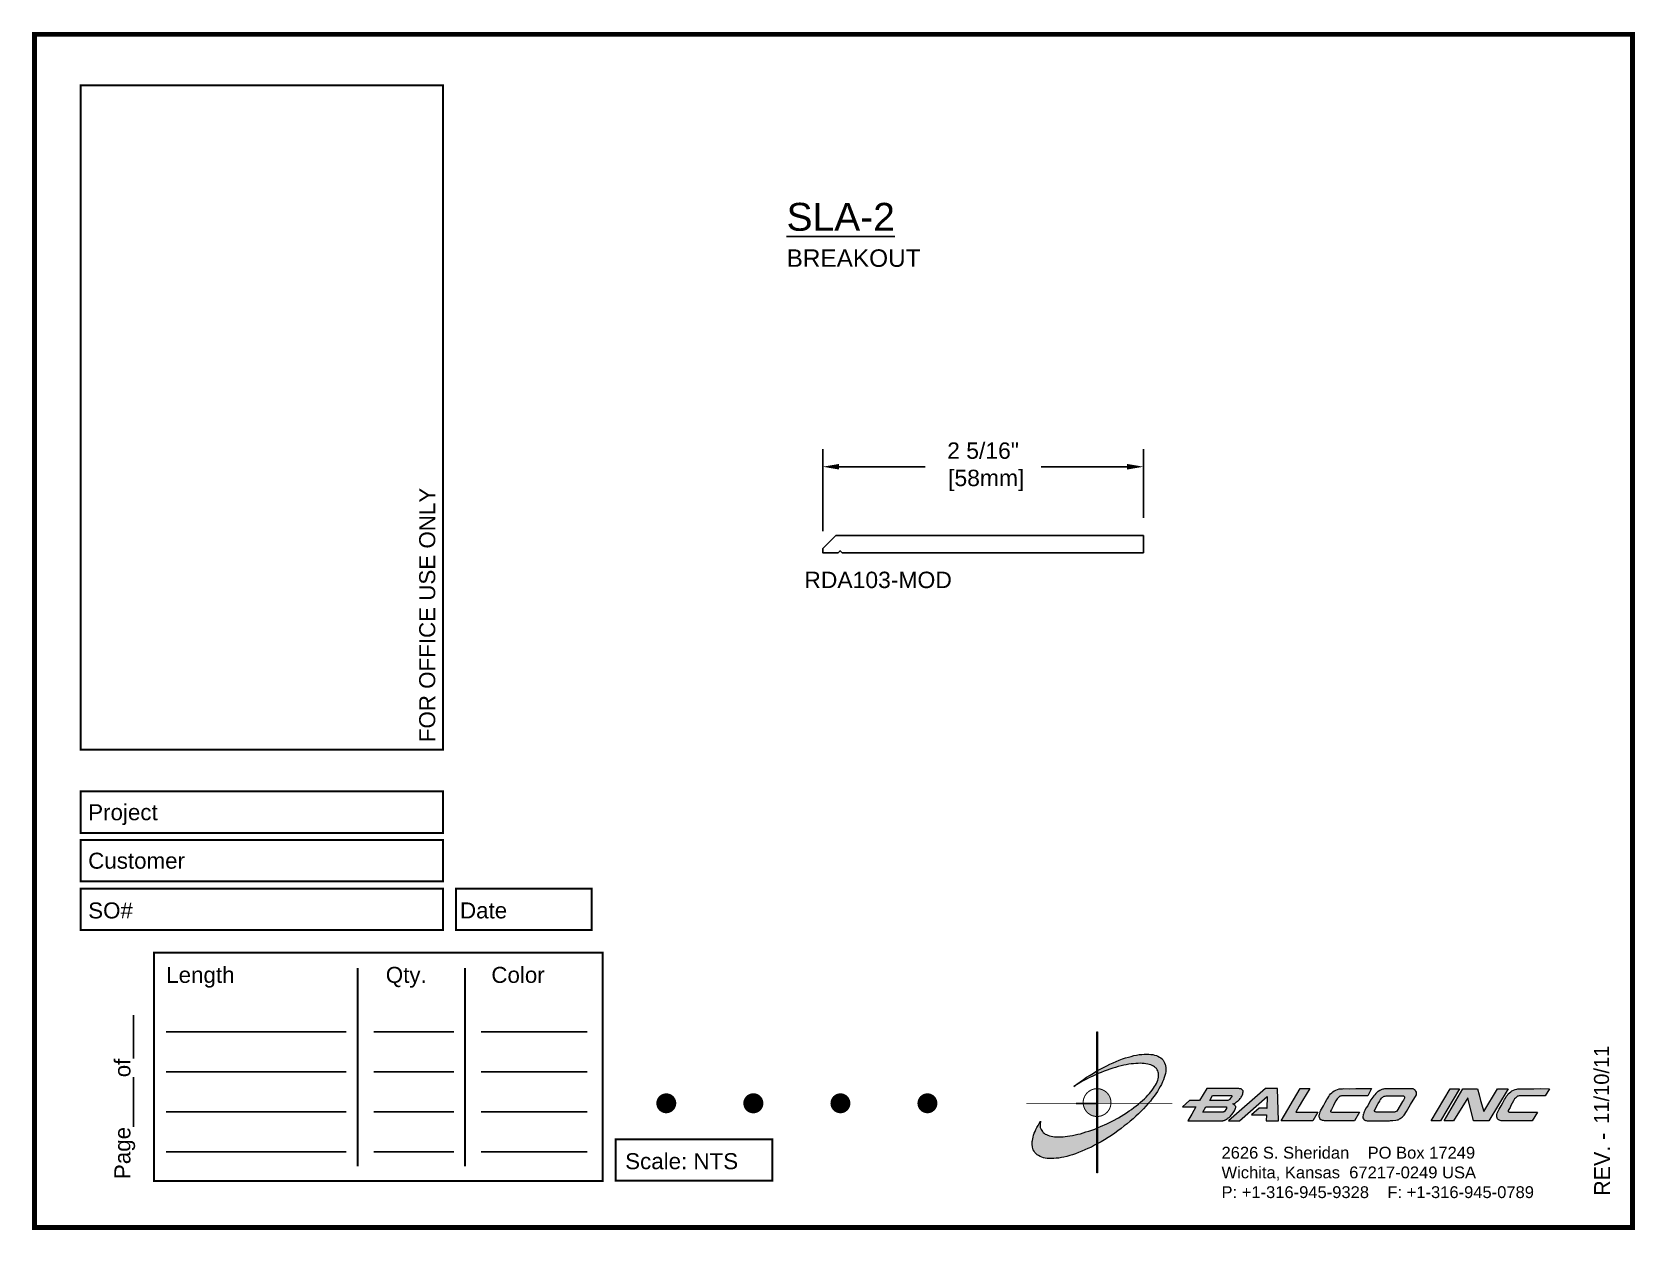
# Paper-space layout 'Breakout' of a CAD drawing. Header units: inches. Extents: x 0 to 10, y 0 to 7.5.
# The model-space entities are those that its viewports show. They can reach past a viewport. Long polylines and large blocks are cut down to what shows.
import ezdxf

# ---------------------------------------------------------------- set-up
doc = ezdxf.new("R2010")
doc.units = ezdxf.units.IN
doc.header["$MEASUREMENT"] = 0
for name, color, linetype in [('Border', 7, 'Continuous'), ('Dimensions', 3, 'Continuous'), ('Text', 2, 'Continuous')]:
    doc.layers.add(name, color=color, linetype=linetype)
doc.styles.add('Arial', font='arial.ttf')
doc.styles.add('Copyright', font='ERASDEMI.TTF')
doc.dimstyles.new('ARIAL', dxfattribs={"dimtxt": 0.1175, "dimasz": 0.1175, "dimexe": 0.125, "dimexo": 0.125, "dimgap": 0.125, "dimtad": 0, "dimtih": 1, "dimtoh": 1, "dimdec": 4, "dimzin": 0, "dimdsep": 46, "dimlunit": 4, "dimtxsty": 'Arial', "dimcen": 0.09, "dimadec": 0, "dimazin": 0, "dimtfac": 1, "dimtdec": 4, "dimtofl": 0, "dimtmove": 0, "dimatfit": 3, "dimfxl": 0, "dimfrac": 2, "dimtolj": 1, "dimtzin": 0, "dimarcsym": 0})

# ---------------------------------------------------------------- blocks, each defined once
blk = doc.blocks.new('CADlogo')
h = blk.add_hatch(color=256)
h.paths.add_polyline_path([(0.918, 1.81), (0.909, 1.81), (0.909, 1.322), (0.918, 1.327)])
h.paths.add_polyline_path([(0.918, 1.285), (0.909, 1.281), (0.909, 1.1), (0.918, 1.1)])
h.paths.add_polyline_path([(0.918, 0.917), (0.909, 0.917), (0.909, 0.762), (0.909, 0.753), (0.91, 0.753), (0.918, 0.753)])
h.paths.add_polyline_path([(0.918, 1.091), (0.918, 1.1), (0.91, 1.1), (0.909, 1.1), (0.909, 0.917), (0.918, 0.917), (0.918, 0.919), (0.915, 0.919)])
h.paths.add_polyline_path([(0.918, 0.412), (0.909, 0.407), (0.909, 0.049), (0.918, 0.049)])
h.paths.add_polyline_path([(0.918, 0.753), (0.909, 0.753), (0.909, 0.606), (0.918, 0.609)])
h.paths.add_polyline_path([(0.918, 0.609), (0.909, 0.606), (0.909, 0.407), (0.918, 0.412)])
h.paths.add_polyline_path([(0.918, 1.327), (0.909, 1.322), (0.909, 1.281), (0.918, 1.285)])
h = blk.add_hatch(color=175)
h.paths.add_polyline_path([(0.574, 0.51), (0.543, 0.506), (0.514, 0.502), (0.487, 0.499), (0.459, 0.499), (0.432, 0.497), (0.406, 0.499), (0.382, 0.5), (0.36, 0.502), (0.338, 0.508), (0.318, 0.511), (0.298, 0.519), (0.282, 0.526), (0.265, 0.533), (0.252, 0.543), (0.24, 0.553), (0.234, 0.559), (0.229, 0.564), (0.22, 0.577), (0.212, 0.592), (0.205, 0.607), (0.203, 0.616), (0.201, 0.627), (0.199, 0.643), (0.201, 0.66), (0.201, 0.671), (0.205, 0.682), (0.207, 0.694), (0.19, 0.667), (0.176, 0.641), (0.161, 0.616), (0.148, 0.59), (0.137, 0.566), (0.128, 0.543), (0.119, 0.519), (0.113, 0.495), (0.108, 0.473), (0.104, 0.451), (0.103, 0.44), (0.103, 0.429), (0.101, 0.409), (0.103, 0.391), (0.104, 0.38), (0.106, 0.371), (0.11, 0.352), (0.115, 0.336), (0.124, 0.318), (0.13, 0.31), (0.135, 0.301), (0.143, 0.294), (0.15, 0.286), (0.165, 0.274), (0.181, 0.263), (0.199, 0.254), (0.22, 0.244), (0.242, 0.237), (0.263, 0.232), (0.289, 0.228), (0.315, 0.226), (0.342, 0.226), (0.371, 0.226), (0.402, 0.23), (0.434, 0.233), (0.467, 0.239), (0.499, 0.246), (0.534, 0.254), (0.571, 0.263), (0.606, 0.275), (0.644, 0.286), (0.682, 0.301), (0.721, 0.318), (0.759, 0.334), (0.799, 0.352), (0.841, 0.371), (0.882, 0.393), (0.909, 0.407), (0.909, 0.606), (0.884, 0.596), (0.847, 0.583), (0.81, 0.57), (0.774, 0.559), (0.739, 0.548), (0.704, 0.537), (0.671, 0.53), (0.638, 0.522), (0.606, 0.515)])
h.paths.add_polyline_path([(1.18, 0.738), (1.109, 0.698), (1.034, 0.661), (0.957, 0.627), (0.918, 0.609), (0.918, 0.412), (0.924, 0.414), (0.964, 0.438), (1.006, 0.462), (1.05, 0.489), (1.092, 0.517), (1.134, 0.544), (1.174, 0.574), (1.215, 0.603), (1.253, 0.634), (1.291, 0.663), (1.328, 0.694), (1.365, 0.725), (1.399, 0.757), (1.432, 0.788), (1.463, 0.819), (1.494, 0.85), (1.524, 0.883), (1.554, 0.917), (1.44, 0.917), (1.429, 0.908), (1.401, 0.886), (1.374, 0.864), (1.343, 0.842), (1.312, 0.822), (1.28, 0.8), (1.248, 0.778), (1.215, 0.758)])
h.paths.add_polyline_path([(1.769, 1.382), (1.767, 1.393), (1.763, 1.404), (1.758, 1.422), (1.749, 1.441), (1.743, 1.45), (1.738, 1.457), (1.73, 1.464), (1.725, 1.472), (1.709, 1.485), (1.692, 1.496), (1.674, 1.506), (1.654, 1.514), (1.632, 1.521), (1.61, 1.527), (1.584, 1.53), (1.559, 1.532), (1.531, 1.532), (1.502, 1.532), (1.471, 1.53), (1.44, 1.527), (1.407, 1.521), (1.374, 1.514), (1.339, 1.505), (1.304, 1.496), (1.268, 1.485), (1.229, 1.472), (1.191, 1.457), (1.152, 1.442), (1.114, 1.426), (1.074, 1.408), (1.034, 1.388), (0.991, 1.367), (0.951, 1.346), (0.918, 1.327), (0.918, 1.285), (0.926, 1.289), (0.964, 1.305), (1.001, 1.32), (1.037, 1.333), (1.074, 1.346), (1.109, 1.356), (1.143, 1.367), (1.178, 1.378), (1.213, 1.386), (1.246, 1.393), (1.277, 1.4), (1.31, 1.406), (1.339, 1.41), (1.368, 1.413), (1.398, 1.417), (1.425, 1.417), (1.452, 1.419), (1.476, 1.417), (1.502, 1.415), (1.524, 1.413), (1.546, 1.408), (1.566, 1.404), (1.584, 1.397), (1.602, 1.389), (1.617, 1.382), (1.632, 1.373), (1.644, 1.362), (1.65, 1.356), (1.655, 1.351), (1.665, 1.338), (1.672, 1.325), (1.677, 1.309), (1.681, 1.294), (1.683, 1.278), (1.683, 1.261), (1.683, 1.252), (1.681, 1.243), (1.677, 1.225), (1.672, 1.207), (1.665, 1.186), (1.655, 1.166), (1.644, 1.146), (1.632, 1.126), (1.619, 1.106), (1.602, 1.084), (1.586, 1.062), (1.568, 1.04), (1.548, 1.018), (1.527, 0.996), (1.504, 0.974), (1.48, 0.952), (1.456, 0.93), (1.44, 0.917), (1.554, 0.917), (1.579, 0.945), (1.602, 0.976), (1.626, 1.007), (1.648, 1.038), (1.668, 1.067), (1.687, 1.097), (1.703, 1.128), (1.719, 1.155), (1.732, 1.185), (1.743, 1.212), (1.752, 1.239), (1.758, 1.252), (1.762, 1.265), (1.767, 1.291), (1.771, 1.314), (1.771, 1.327), (1.773, 1.338), (1.771, 1.362), (1.771, 1.373)])
h.paths.add_polyline_path([(0.867, 1.296), (0.825, 1.271), (0.781, 1.243), (0.741, 1.214), (0.701, 1.186), (0.66, 1.157), (0.622, 1.128), (0.675, 1.161), (0.732, 1.194), (0.79, 1.225), (0.82, 1.239), (0.851, 1.254), (0.909, 1.281), (0.909, 1.322)])
h = blk.add_hatch(color=256)
h.paths.add_polyline_path([(1.074, 0.991), (1.07, 1.001), (1.065, 1.011), (1.059, 1.021), (1.053, 1.03), (1.046, 1.038), (1.039, 1.047), (1.031, 1.054), (1.022, 1.062), (1.014, 1.068), (1.004, 1.074), (0.995, 1.08), (0.985, 1.085), (0.975, 1.089), (0.964, 1.093), (0.954, 1.096), (0.943, 1.098), (0.932, 1.099), (0.921, 1.1), (0.918, 1.1), (0.918, 0.917), (0.94, 0.917), (1.086, 0.917), (1.087, 0.927), (1.086, 0.938), (1.085, 0.949), (1.083, 0.96), (1.081, 0.97), (1.078, 0.981)])
h.paths.add_polyline_path([(0.909, 0.917), (0.739, 0.917), (0.74, 0.91), (0.741, 0.899), (0.743, 0.888), (0.746, 0.878), (0.75, 0.867), (0.754, 0.857), (0.758, 0.847), (0.764, 0.837), (0.77, 0.828), (0.776, 0.819), (0.783, 0.811), (0.791, 0.803), (0.799, 0.795), (0.808, 0.788), (0.817, 0.782), (0.826, 0.776), (0.836, 0.771), (0.846, 0.766), (0.856, 0.762), (0.867, 0.759), (0.877, 0.757), (0.888, 0.755), (0.899, 0.753), (0.909, 0.753)])
h.paths.add_polyline_path([(0.918, 1.1), (0.91, 1.1), (0.909, 1.1), (0.909, 0.917), (0.918, 0.917)])
h = blk.add_hatch(color=256)
h.paths.add_polyline_path([(2.148, 0.874), (2.098, 0.784), (2.049, 0.7), (2.484, 0.7), (2.491, 0.702), (2.501, 0.703), (2.508, 0.705), (2.512, 0.707), (2.517, 0.711), (2.532, 0.72), (2.546, 0.729), (2.554, 0.735), (2.563, 0.74), (2.572, 0.747), (2.581, 0.757), (2.59, 0.768), (2.599, 0.777), (2.616, 0.799), (2.623, 0.811), (2.63, 0.822), (2.636, 0.833), (2.641, 0.844), (2.645, 0.855), (2.647, 0.864), (2.647, 0.879), (2.645, 0.883), (2.641, 0.886), (2.638, 0.892), (2.629, 0.899), (2.619, 0.905), (2.612, 0.91), (2.64, 0.921), (2.658, 0.936), (2.669, 0.943), (2.678, 0.95), (2.694, 0.967), (2.702, 0.976), (2.709, 0.985), (2.716, 0.994), (2.722, 1.005), (2.727, 1.014), (2.731, 1.025), (2.735, 1.038), (2.736, 1.049), (2.738, 1.062), (2.738, 1.073), (2.733, 1.082), (2.727, 1.088), (2.72, 1.093), (2.713, 1.097), (2.704, 1.099), (2.694, 1.1), (2.685, 1.102), (2.674, 1.102), (2.285, 1.102), (2.195, 0.952), (2.069, 0.952), (1.981, 0.874)])
h.paths.add_polyline_path([(2.274, 0.874), (2.53, 0.874), (2.534, 0.865), (2.532, 0.852), (2.524, 0.841), (2.515, 0.828), (2.505, 0.815), (2.493, 0.81), (2.49, 0.808), (2.235, 0.808)], flags=16)
h.paths.add_polyline_path([(2.321, 0.952), (2.356, 1.014), (2.587, 1.014), (2.592, 1.014), (2.597, 1.014), (2.597, 1.003), (2.59, 0.991), (2.583, 0.98), (2.569, 0.966), (2.555, 0.958), (2.546, 0.952), (2.535, 0.952)], flags=16)
h.paths.add_polyline_path([(3.04, 1.002), (3.036, 0.859), (2.941, 0.859), (2.844, 0.773), (3.031, 0.773), (3.027, 0.7), (3.181, 0.7), (3.168, 1.102), (3.02, 1.102), (2.557, 0.7), (2.694, 0.7)])
h.paths.add_polyline_path([(3.214, 0.7), (3.611, 0.7), (3.675, 0.808), (3.397, 0.808), (3.441, 0.881), (3.483, 0.952), (3.574, 1.102), (3.454, 1.102)])
h.paths.add_polyline_path([(3.788, 0.965), (3.766, 0.927), (3.743, 0.885), (3.721, 0.846), (3.71, 0.83), (3.702, 0.811), (3.697, 0.795), (3.693, 0.778), (3.691, 0.769), (3.691, 0.76), (3.691, 0.749), (3.693, 0.74), (3.7, 0.727), (3.708, 0.716), (3.711, 0.714), (3.724, 0.705), (3.733, 0.702), (3.744, 0.702), (3.757, 0.7), (3.774, 0.7), (4.134, 0.7), (4.196, 0.808), (3.854, 0.808), (3.841, 0.808), (3.833, 0.816), (3.836, 0.826), (3.843, 0.841), (3.856, 0.864), (3.869, 0.892), (3.883, 0.921), (3.898, 0.949), (3.914, 0.972), (3.924, 0.983), (3.931, 0.992), (3.943, 1.002), (3.954, 1.008), (3.969, 1.011), (4.297, 1.011), (4.346, 1.102), (4.238, 1.102), (4.15, 1.102), (4.075, 1.1), (3.997, 1.102), (3.982, 1.1), (3.968, 1.1), (3.955, 1.099), (3.942, 1.097), (3.92, 1.089), (3.9, 1.082), (3.889, 1.078), (3.88, 1.073), (3.863, 1.062), (3.849, 1.049), (3.834, 1.035), (3.821, 1.018), (3.81, 1.002), (3.799, 0.983)])
h.paths.add_polyline_path([(4.509, 1.097), (4.496, 1.095), (4.485, 1.093), (4.476, 1.089), (4.465, 1.086), (4.447, 1.077), (4.43, 1.066), (4.421, 1.06), (4.414, 1.055), (4.399, 1.04), (4.386, 1.025), (4.372, 1.011), (4.361, 0.994), (4.35, 0.976), (4.337, 0.96), (4.317, 0.923), (4.297, 0.888), (4.275, 0.855), (4.26, 0.828), (4.255, 0.813), (4.247, 0.799), (4.244, 0.784), (4.242, 0.777), (4.24, 0.769), (4.238, 0.753), (4.238, 0.735), (4.246, 0.722), (4.251, 0.714), (4.253, 0.713), (4.257, 0.711), (4.262, 0.705), (4.269, 0.703), (4.278, 0.702), (4.289, 0.7), (4.564, 0.7), (4.571, 0.7), (4.584, 0.702), (4.613, 0.703), (4.648, 0.707), (4.664, 0.709), (4.677, 0.713), (4.686, 0.716), (4.694, 0.722), (4.705, 0.727), (4.717, 0.735), (4.73, 0.744), (4.741, 0.755), (4.752, 0.769), (4.781, 0.815), (4.833, 0.903), (4.906, 1.025), (4.908, 1.035), (4.908, 1.046), (4.906, 1.051), (4.906, 1.057), (4.9, 1.069), (4.893, 1.08), (4.889, 1.082), (4.888, 1.086), (4.88, 1.089), (4.873, 1.093), (4.866, 1.097), (4.856, 1.1), (4.846, 1.1), (4.844, 1.1), (4.73, 1.1), (4.626, 1.1), (4.58, 1.1), (4.542, 1.099), (4.524, 1.099)])
h.paths.add_polyline_path([(4.527, 1.011), (4.54, 1.011), (4.745, 1.011), (4.752, 1.003), (4.758, 0.998), (4.758, 0.985), (4.756, 0.98), (4.754, 0.974), (4.749, 0.965), (4.743, 0.956), (4.734, 0.941), (4.663, 0.821), (4.648, 0.812), (4.639, 0.81), (4.633, 0.808), (4.622, 0.808), (4.61, 0.808), (4.416, 0.808), (4.398, 0.808), (4.39, 0.813), (4.387, 0.813), (4.385, 0.819), (4.378, 0.825), (4.385, 0.832), (4.408, 0.877), (4.428, 0.914), (4.447, 0.945), (4.454, 0.96), (4.461, 0.971), (4.474, 0.986), (4.487, 0.996), (4.496, 1.002), (4.508, 1.009), (4.516, 1.009)], flags=16)
h.paths.add_polyline_path([(5.089, 0.698), (5.206, 0.698), (5.445, 1.1), (5.33, 1.099)])
h.paths.add_polyline_path([(5.489, 1.099), (5.252, 0.698), (5.37, 0.698), (5.548, 0.987), (5.621, 0.698), (5.811, 0.698), (6.055, 1.099), (5.919, 1.1), (5.749, 0.817), (5.709, 0.954), (5.691, 1.024), (5.672, 1.099)])
h.paths.add_polyline_path([(6.086, 1.06), (6.069, 1.047), (6.056, 1.035), (6.044, 1.018), (6.031, 1.002), (6.02, 0.983), (6.009, 0.965), (5.987, 0.925), (5.965, 0.885), (5.941, 0.846), (5.932, 0.828), (5.923, 0.811), (5.917, 0.795), (5.914, 0.778), (5.912, 0.769), (5.912, 0.758), (5.914, 0.749), (5.916, 0.738), (5.921, 0.725), (5.928, 0.716), (5.936, 0.709), (5.945, 0.705), (5.954, 0.702), (5.965, 0.7), (5.98, 0.7), (5.994, 0.7), (6.355, 0.7), (6.419, 0.806), (6.073, 0.806), (6.056, 0.811), (6.056, 0.821), (6.056, 0.826), (6.064, 0.841), (6.077, 0.864), (6.089, 0.892), (6.104, 0.919), (6.119, 0.947), (6.135, 0.972), (6.144, 0.983), (6.153, 0.992), (6.163, 1), (6.166, 1.003), (6.172, 1.005), (6.178, 1.008), (6.19, 1.011), (6.517, 1.011), (6.569, 1.1), (6.459, 1.102), (6.373, 1.1), (6.296, 1.1), (6.217, 1.1), (6.203, 1.1), (6.19, 1.099), (6.175, 1.099), (6.164, 1.095), (6.141, 1.089), (6.12, 1.082), (6.111, 1.077), (6.102, 1.073)])
blk.add_hatch(color=256).paths.add_polyline_path([(0.918, 0.609), (0.909, 0.606), (0.909, 0.407), (0.918, 0.412)])
for q in [(0.65, 0.917), (0.909, 0.648)]:
    blk.add_line((0.909, 0.917), q)
at = {"color": 7, "lineweight": 0}
for points in [[(0.909, 1.81), (0.918, 1.81), (0.918, 0.049), (0.909, 0.049), (0.909, 1.81)], [(2.738, 1.073), (2.733, 1.082), (2.727, 1.088), (2.72, 1.093), (2.713, 1.097), (2.704, 1.099), (2.694, 1.1), (2.685, 1.102), (2.674, 1.102), (2.285, 1.102), (2.195, 0.952), (2.069, 0.952), (1.981, 0.874), (2.148, 0.874), (2.098, 0.784), (2.049, 0.7), (2.484, 0.7), (2.491, 0.702), (2.501, 0.703), (2.508, 0.705), (2.512, 0.707), (2.517, 0.711), (2.532, 0.72), (2.546, 0.729), (2.554, 0.735), (2.563, 0.74), (2.572, 0.747), (2.581, 0.757), (2.59, 0.768), (2.599, 0.777), (2.616, 0.799), (2.623, 0.811), (2.63, 0.822), (2.636, 0.833), (2.641, 0.844), (2.645, 0.855), (2.647, 0.864), (2.647, 0.874), (2.647, 0.879), (2.645, 0.883), (2.641, 0.886), (2.638, 0.892), (2.629, 0.899), (2.619, 0.905), (2.612, 0.91), (2.64, 0.921), (2.658, 0.936), (2.669, 0.943), (2.678, 0.95), (2.694, 0.967), (2.702, 0.976), (2.709, 0.985), (2.716, 0.994), (2.722, 1.005), (2.727, 1.014), (2.731, 1.025), (2.735, 1.038), (2.736, 1.049), (2.738, 1.062), (2.738, 1.073), (2.738, 1.073)], [(2.587, 0.985), (2.583, 0.98), (2.572, 0.969), (2.565, 0.963), (2.555, 0.958), (2.546, 0.952), (2.535, 0.952), (2.321, 0.952), (2.356, 1.014), (2.587, 1.014), (2.592, 1.014), (2.594, 1.014), (2.596, 1.013), (2.597, 1.011), (2.597, 1.005), (2.596, 1), (2.59, 0.991), (2.587, 0.985), (2.587, 0.985)], [(3.027, 0.7), (3.181, 0.7), (3.168, 1.102), (3.02, 1.102), (2.557, 0.7), (2.694, 0.7), (3.04, 1.002), (3.036, 0.859), (3.038, 0.859), (2.941, 0.859), (2.844, 0.773), (3.031, 0.773), (3.027, 0.7), (3.027, 0.7)], [(3.214, 0.7), (3.454, 1.102), (3.574, 1.102), (3.483, 0.952), (3.441, 0.881), (3.397, 0.808), (3.675, 0.808), (3.611, 0.7), (3.214, 0.7), (3.214, 0.7)], [(3.969, 1.011), (3.96, 1.009), (3.955, 1.007), (3.949, 1.005), (3.946, 1.003), (3.94, 1), (3.931, 0.992), (3.924, 0.983), (3.914, 0.972), (3.898, 0.949), (3.883, 0.921), (3.869, 0.892), (3.856, 0.864), (3.843, 0.841), (3.836, 0.826), (3.834, 0.821), (3.834, 0.817), (3.836, 0.813), (3.839, 0.81), (3.847, 0.808), (3.854, 0.808), (4.196, 0.808), (4.134, 0.7), (3.774, 0.7), (3.757, 0.7), (3.744, 0.702), (3.733, 0.702), (3.724, 0.705), (3.715, 0.711), (3.711, 0.713), (3.708, 0.716), (3.7, 0.727), (3.693, 0.74), (3.691, 0.749), (3.691, 0.76), (3.691, 0.769), (3.693, 0.778), (3.697, 0.795), (3.702, 0.811), (3.71, 0.83), (3.721, 0.846), (3.743, 0.885), (3.766, 0.927), (3.788, 0.965), (3.799, 0.983), (3.81, 1.002), (3.821, 1.018), (3.834, 1.035), (3.849, 1.049), (3.863, 1.062), (3.88, 1.073), (3.889, 1.078), (3.9, 1.082), (3.92, 1.089), (3.942, 1.097), (3.955, 1.099), (3.968, 1.1), (3.982, 1.1), (3.997, 1.102), (4.075, 1.1), (4.15, 1.102), (4.238, 1.102), (4.346, 1.102), (4.297, 1.011), (3.969, 1.011), (3.969, 1.011)], [(4.846, 1.1), (4.844, 1.1), (4.73, 1.1), (4.626, 1.1), (4.58, 1.1), (4.542, 1.099), (4.524, 1.099), (4.509, 1.097), (4.496, 1.095), (4.485, 1.093), (4.476, 1.089), (4.465, 1.086), (4.447, 1.077), (4.43, 1.066), (4.421, 1.06), (4.414, 1.055), (4.399, 1.04), (4.386, 1.025), (4.372, 1.011), (4.361, 0.994), (4.35, 0.976), (4.337, 0.96), (4.317, 0.923), (4.297, 0.888), (4.275, 0.855), (4.26, 0.828), (4.255, 0.813), (4.247, 0.799), (4.244, 0.784), (4.242, 0.777), (4.24, 0.769), (4.238, 0.753), (4.238, 0.735), (4.246, 0.722), (4.251, 0.714), (4.253, 0.713), (4.257, 0.711), (4.262, 0.705), (4.269, 0.703), (4.278, 0.702), (4.289, 0.7), (4.564, 0.7), (4.571, 0.7), (4.584, 0.702), (4.613, 0.703), (4.648, 0.707), (4.664, 0.709), (4.677, 0.713), (4.686, 0.716), (4.694, 0.722), (4.705, 0.727), (4.717, 0.735), (4.73, 0.744), (4.741, 0.755), (4.752, 0.769), (4.781, 0.815), (4.833, 0.903), (4.906, 1.025), (4.908, 1.035), (4.908, 1.046), (4.906, 1.051), (4.906, 1.057), (4.9, 1.069), (4.897, 1.075), (4.893, 1.08), (4.889, 1.082), (4.888, 1.086), (4.88, 1.089), (4.873, 1.093), (4.866, 1.097), (4.856, 1.1), (4.846, 1.1), (4.846, 1.1)], [(4.734, 0.941), (4.663, 0.821), (4.653, 0.815), (4.646, 0.811), (4.639, 0.81), (4.633, 0.808), (4.622, 0.808), (4.61, 0.808), (4.416, 0.808), (4.403, 0.808), (4.396, 0.81), (4.39, 0.813), (4.388, 0.813), (4.386, 0.815), (4.385, 0.819), (4.383, 0.821), (4.383, 0.826), (4.383, 0.83), (4.385, 0.832), (4.408, 0.877), (4.428, 0.914), (4.447, 0.945), (4.454, 0.96), (4.461, 0.971), (4.471, 0.982), (4.478, 0.989), (4.487, 0.996), (4.496, 1.002), (4.505, 1.007), (4.511, 1.009), (4.516, 1.009), (4.527, 1.011), (4.54, 1.011), (4.743, 1.011), (4.749, 1.007), (4.752, 1.003), (4.756, 1), (4.758, 0.994), (4.758, 0.985), (4.756, 0.98), (4.754, 0.974), (4.749, 0.965), (4.743, 0.956), (4.734, 0.941), (4.734, 0.941)], [(5.089, 0.698), (5.33, 1.099), (5.445, 1.1), (5.206, 0.698), (5.091, 0.698), (5.089, 0.698), (5.089, 0.698)], [(5.811, 0.698), (5.621, 0.698), (5.548, 0.987), (5.37, 0.698), (5.252, 0.698), (5.489, 1.099), (5.672, 1.099), (5.691, 1.024), (5.709, 0.954), (5.749, 0.817), (5.919, 1.1), (6.055, 1.099), (5.811, 0.698), (5.811, 0.698)], [(6.19, 1.011), (6.181, 1.009), (6.175, 1.007), (6.172, 1.005), (6.166, 1.003), (6.163, 1), (6.153, 0.992), (6.144, 0.983), (6.135, 0.972), (6.119, 0.947), (6.104, 0.919), (6.089, 0.892), (6.077, 0.864), (6.064, 0.841), (6.056, 0.826), (6.056, 0.821), (6.056, 0.815), (6.058, 0.811), (6.062, 0.81), (6.067, 0.808), (6.077, 0.806), (6.419, 0.806), (6.355, 0.7), (5.994, 0.7), (5.98, 0.7), (5.965, 0.7), (5.954, 0.702), (5.945, 0.705), (5.936, 0.709), (5.932, 0.713), (5.928, 0.716), (5.921, 0.725), (5.916, 0.738), (5.914, 0.749), (5.912, 0.758), (5.912, 0.769), (5.914, 0.778), (5.917, 0.795), (5.923, 0.811), (5.932, 0.828), (5.941, 0.846), (5.965, 0.885), (5.987, 0.925), (6.009, 0.965), (6.02, 0.983), (6.031, 1.002), (6.044, 1.018), (6.056, 1.035), (6.069, 1.047), (6.086, 1.06), (6.102, 1.073), (6.111, 1.077), (6.12, 1.082), (6.141, 1.089), (6.164, 1.095), (6.175, 1.099), (6.19, 1.099), (6.203, 1.1), (6.217, 1.1), (6.296, 1.1), (6.373, 1.1), (6.459, 1.102), (6.569, 1.1), (6.517, 1.011), (6.19, 1.011), (6.19, 1.011)], [(2.484, 0.808), (2.235, 0.808), (2.274, 0.874), (2.524, 0.874), (2.53, 0.872), (2.532, 0.87), (2.533, 0.866), (2.533, 0.863), (2.532, 0.852), (2.524, 0.841), (2.515, 0.828), (2.506, 0.817), (2.501, 0.813), (2.493, 0.81), (2.49, 0.808), (2.486, 0.808), (2.484, 0.808), (2.484, 0.808)]]:
    blk.add_lwpolyline(points, dxfattribs=at)
at = {"color": 175, "lineweight": 0}
blk.add_lwpolyline([(1.758, 1.422), (1.763, 1.404), (1.767, 1.393), (1.769, 1.382), (1.771, 1.373), (1.771, 1.362), (1.773, 1.338), (1.771, 1.327), (1.771, 1.314), (1.767, 1.291), (1.762, 1.265), (1.758, 1.252), (1.752, 1.239), (1.743, 1.212), (1.732, 1.185), (1.719, 1.155), (1.703, 1.128), (1.687, 1.097), (1.668, 1.067), (1.648, 1.038), (1.626, 1.007), (1.602, 0.976), (1.579, 0.945), (1.551, 0.914), (1.524, 0.883), (1.494, 0.85), (1.463, 0.819), (1.432, 0.788), (1.399, 0.757), (1.365, 0.725), (1.328, 0.694), (1.291, 0.663), (1.253, 0.634), (1.215, 0.603), (1.174, 0.574), (1.134, 0.544), (1.092, 0.517), (1.05, 0.489), (1.006, 0.462), (0.964, 0.438), (0.924, 0.414), (0.882, 0.393), (0.841, 0.371), (0.799, 0.352), (0.759, 0.334), (0.721, 0.318), (0.682, 0.301), (0.644, 0.286), (0.606, 0.275), (0.571, 0.263), (0.534, 0.254), (0.499, 0.246), (0.467, 0.239), (0.434, 0.233), (0.402, 0.23), (0.371, 0.226), (0.342, 0.226), (0.315, 0.226), (0.289, 0.228), (0.263, 0.232), (0.242, 0.237), (0.22, 0.244), (0.199, 0.254), (0.181, 0.263), (0.165, 0.274), (0.15, 0.286), (0.143, 0.294), (0.135, 0.301), (0.13, 0.31), (0.124, 0.318), (0.115, 0.336), (0.11, 0.352), (0.106, 0.371), (0.104, 0.38), (0.103, 0.391), (0.101, 0.409), (0.103, 0.429), (0.103, 0.44), (0.104, 0.451), (0.108, 0.473), (0.113, 0.495), (0.119, 0.519), (0.128, 0.543), (0.137, 0.566), (0.148, 0.59), (0.161, 0.616), (0.176, 0.641), (0.19, 0.667), (0.207, 0.694), (0.205, 0.682), (0.201, 0.671), (0.201, 0.66), (0.199, 0.649), (0.199, 0.638), (0.201, 0.627), (0.203, 0.616), (0.205, 0.607), (0.212, 0.592), (0.22, 0.577), (0.229, 0.564), (0.234, 0.559), (0.24, 0.553), (0.252, 0.543), (0.265, 0.533), (0.282, 0.526), (0.298, 0.519), (0.318, 0.511), (0.338, 0.508), (0.36, 0.502), (0.382, 0.5), (0.406, 0.499), (0.432, 0.497), (0.459, 0.499), (0.487, 0.499), (0.514, 0.502), (0.543, 0.506), (0.574, 0.51), (0.606, 0.515), (0.638, 0.522), (0.671, 0.53), (0.704, 0.537), (0.739, 0.548), (0.774, 0.559), (0.81, 0.57), (0.847, 0.583), (0.884, 0.596), (0.92, 0.61), (0.957, 0.627), (1.034, 0.661), (1.109, 0.698), (1.18, 0.738), (1.215, 0.758), (1.248, 0.778), (1.28, 0.8), (1.312, 0.822), (1.343, 0.842), (1.374, 0.864), (1.401, 0.886), (1.429, 0.908), (1.456, 0.93), (1.48, 0.952), (1.504, 0.974), (1.527, 0.996), (1.548, 1.018), (1.568, 1.04), (1.586, 1.062), (1.602, 1.084), (1.619, 1.106), (1.632, 1.126), (1.644, 1.146), (1.655, 1.166), (1.665, 1.186), (1.672, 1.207), (1.677, 1.225), (1.681, 1.243), (1.683, 1.252), (1.683, 1.261), (1.683, 1.278), (1.681, 1.294), (1.677, 1.309), (1.672, 1.325), (1.665, 1.338), (1.655, 1.351), (1.65, 1.356), (1.644, 1.362), (1.632, 1.373), (1.617, 1.382), (1.602, 1.389), (1.584, 1.397), (1.566, 1.404), (1.546, 1.408), (1.524, 1.413), (1.502, 1.415), (1.476, 1.417), (1.452, 1.419), (1.425, 1.417), (1.398, 1.417), (1.368, 1.413), (1.339, 1.41), (1.31, 1.406), (1.277, 1.4), (1.246, 1.393), (1.213, 1.386), (1.178, 1.378), (1.143, 1.367), (1.109, 1.356), (1.074, 1.346), (1.037, 1.333), (1.001, 1.32), (0.964, 1.305), (0.926, 1.289), (0.851, 1.254), (0.82, 1.239), (0.79, 1.225), (0.732, 1.194), (0.675, 1.161), (0.622, 1.128), (0.66, 1.157), (0.701, 1.186), (0.741, 1.214), (0.781, 1.243), (0.825, 1.271), (0.867, 1.296), (0.909, 1.322), (0.951, 1.346), (0.991, 1.367), (1.034, 1.388), (1.074, 1.408), (1.114, 1.426), (1.152, 1.442), (1.191, 1.457), (1.229, 1.472), (1.268, 1.485), (1.304, 1.496), (1.339, 1.505), (1.374, 1.514), (1.407, 1.521), (1.44, 1.527), (1.471, 1.53), (1.502, 1.532), (1.531, 1.532), (1.559, 1.532), (1.584, 1.53), (1.61, 1.527), (1.632, 1.521), (1.654, 1.514), (1.674, 1.506), (1.692, 1.496), (1.709, 1.485), (1.725, 1.472), (1.73, 1.464), (1.738, 1.457), (1.743, 1.45), (1.749, 1.441), (1.758, 1.422), (1.758, 1.422)], dxfattribs=at)
at = {"color": 7, "lineweight": 0, "const_width": 0.0128}
blk.add_lwpolyline([(1.087, 0.927), (1.086, 0.938), (1.085, 0.949), (1.083, 0.96), (1.081, 0.97), (1.078, 0.981), (1.074, 0.991), (1.07, 1.001), (1.065, 1.011), (1.059, 1.021), (1.053, 1.03), (1.046, 1.038), (1.039, 1.047), (1.031, 1.054), (1.022, 1.062), (1.014, 1.068), (1.004, 1.074), (0.995, 1.08), (0.985, 1.085), (0.975, 1.089), (0.964, 1.093), (0.954, 1.096), (0.943, 1.098), (0.932, 1.099), (0.921, 1.1), (0.91, 1.1), (0.899, 1.1), (0.888, 1.099), (0.877, 1.097), (0.867, 1.094), (0.856, 1.091), (0.846, 1.087), (0.836, 1.082), (0.826, 1.077), (0.817, 1.071), (0.808, 1.065), (0.799, 1.058), (0.791, 1.05), (0.783, 1.043), (0.776, 1.034), (0.77, 1.025), (0.764, 1.016), (0.758, 1.006), (0.754, 0.996), (0.75, 0.986), (0.746, 0.976), (0.743, 0.965), (0.741, 0.954), (0.74, 0.943), (0.739, 0.932), (0.739, 0.921), (0.74, 0.91), (0.741, 0.899), (0.743, 0.888), (0.746, 0.878), (0.75, 0.867), (0.754, 0.857), (0.758, 0.847), (0.764, 0.837), (0.77, 0.828), (0.776, 0.819), (0.783, 0.811), (0.791, 0.803), (0.799, 0.795), (0.808, 0.788), (0.817, 0.782), (0.826, 0.776), (0.836, 0.771), (0.846, 0.766), (0.856, 0.762), (0.867, 0.759), (0.877, 0.757), (0.888, 0.755), (0.899, 0.753), (0.91, 0.753), (0.921, 0.753), (0.932, 0.754), (0.943, 0.756), (0.954, 0.758), (0.964, 0.761), (0.975, 0.764), (0.985, 0.769), (0.995, 0.773), (1.004, 0.779), (1.014, 0.785), (1.022, 0.792), (1.031, 0.799), (1.039, 0.807), (1.046, 0.815), (1.053, 0.824), (1.059, 0.833), (1.065, 0.842), (1.07, 0.852), (1.074, 0.862), (1.078, 0.872), (1.081, 0.883), (1.083, 0.894), (1.085, 0.905), (1.086, 0.916), (1.087, 0.927)], dxfattribs=at)
at = {"color": 7, "lineweight": 0}
blk.add_lwpolyline([(1.853, 0.917, 0.0091, 0.0091, 0), (0.029, 0.917, 0.00366, 0.00366, 0), (0.029, 0.917, 0.00366, 0.00366, 0)], format="xyseb", dxfattribs=at)
blk = doc.blocks.new('ACADlogo')
blk.add_blockref('CADlogo', (-0.011, 7.152))
blk = doc.blocks.new('ejccornerdetailsheet')
at = {"layer": 'Border', "color": 253}
for p, q in [((0.823, 1.224), (1.95, 1.224)), ((2.122, 1.224), (2.622, 1.224)), ((2.794, 1.224), (3.457, 1.224)), ((0.823, 0.974), (1.95, 0.974)), ((2.122, 0.974), (2.622, 0.974)), ((2.794, 0.974), (3.457, 0.974)), ((0.823, 0.724), (1.95, 0.724)), ((2.122, 0.724), (2.622, 0.724)), ((2.794, 0.724), (3.457, 0.724)), ((0.823, 0.474), (1.95, 0.474)), ((2.122, 0.474), (2.622, 0.474)), ((2.794, 0.474), (3.457, 0.474))]:
    blk.add_line(p, q, dxfattribs=at)
at = {"layer": 'Border'}
for points, const_width in [([(0, 7.461), (9.993, 7.461), (9.993, 0), (0, 0)], 0.03), ([(0.289, 7.143), (2.554, 7.143), (2.554, 2.988), (0.289, 2.988)], 0.0125), ([(0.289, 2.727), (2.554, 2.727), (2.554, 2.467), (0.289, 2.467)], 0.0125), ([(0.289, 2.423), (2.554, 2.423), (2.554, 2.164), (0.289, 2.164)], 0.0125), ([(0.289, 2.12), (2.554, 2.12), (2.554, 1.86), (0.289, 1.86)], 0.0125), ([(2.636, 1.861), (2.636, 2.12), (3.484, 2.12), (3.484, 1.861)], 0.0125), ([(3.554, 0.292), (0.747, 0.292), (0.747, 1.718), (3.554, 1.718)], 0.0125), ([(3.635, 0.552), (4.614, 0.552), (4.614, 0.293), (3.635, 0.293)], 0.0125)]:
    blk.add_lwpolyline(points, close=True, dxfattribs=dict(at, const_width=const_width))
at = {"layer": 'Border', "const_width": 0.0125}
for points in [[(2.022, 1.623), (2.022, 0.382)], [(2.693, 1.623), (2.693, 0.382)]]:
    blk.add_lwpolyline(points, dxfattribs=at)
at = {"layer": 'Border', "color": 175, "const_width": 0.0625}
for points in [[(3.92, 0.777, 1), (3.982, 0.777, 1)], [(4.464, 0.777, 1), (4.527, 0.777, 1)], [(5.009, 0.777, 1), (5.071, 0.777, 1)], [(5.553, 0.777, 1), (5.615, 0.777, 1)]]:
    blk.add_lwpolyline(points, format="xyb", close=True, dxfattribs=at)
at = {"layer": 'Border', "xscale": 0.5, "yscale": 0.5, "zscale": 0.5}
blk.add_blockref('ACADlogo', (6.194, -3.258), dxfattribs=at)
at = {"layer": 'Border', "style": 'Arial'}
for s, p in [('FOR OFFICE USE ONLY', (2.506, 3.035)), ('Page%%u        %%uof%%u       ', (0.6, 0.303))]:
    blk.add_text(s, height=0.1, rotation=90, dxfattribs=at).set_placement(p)
for s, p in [('Project', (0.336, 2.547)), ('Customer', (0.336, 2.244)), ('SO#', (0.336, 1.933)), ('Date', (2.661, 1.933)), ('Length', (0.824, 1.53)), ('Qty.', (2.197, 1.53)), ('Color', (2.857, 1.53)), ('Scale: NTS', (3.694, 0.365))]:
    blk.add_text(s, height=0.1, dxfattribs=at).set_placement(p)
at = {"layer": 'Border', "insert": (7.423, 0.505), "char_height": 0.074, "width": 2.3438, "attachment_point": 1, "style": 'Arial'}
blk.add_mtext('2626 S. Sheridan    PO Box 17249\\PWichita, Kansas  67217-0249 USA \\PP: +1-316-945-9328    F: +1-316-945-0789', dxfattribs=at)
blk = doc.blocks.new('RevisionTag')
at = {"style": 'Copyright', "flags": 4}
blk.add_attdef('REVISIONDATE', (-0.147, 0.648), '', height=0.0938, rotation=90, dxfattribs=at)
at = {"layer": 'Border', "style": 'Copyright'}
blk.add_text('REV. -', height=0.1, rotation=90, dxfattribs=at).set_placement((-0.14, 0.199))
blk = doc.blocks.new('*D14')
at = {"layer": 'Defpoints', "color": 0}
for p in [(13.841, 6.7), (16.141, 6.208), (13.841, 6.113)]:
    blk.add_point(p, dxfattribs=at)
at = {"layer": 'Dimensions', "color": 0, "lineweight": -2}
for p, q in [((13.841, 6.238), (13.841, 6.825)), ((16.141, 6.333), (16.141, 6.825)), ((13.959, 6.7), (14.575, 6.7)), ((16.024, 6.7), (15.407, 6.7))]:
    blk.add_line(p, q, dxfattribs=at)
at = {"layer": 'Dimensions', "color": 0}
for points in [[(13.959, 6.72), (13.959, 6.68), (13.841, 6.7)], [(16.024, 6.72), (16.024, 6.68), (16.141, 6.7)]]:
    blk.add_solid(points, dxfattribs=at)
at = {"layer": 'Dimensions', "color": 0, "insert": (14.991, 6.7), "char_height": 0.1175, "attachment_point": 5, "style": 'Arial'}
blk.add_mtext('\\A1;2 5/16"\\P [58mm]', dxfattribs=at)
blk = doc.blocks.new('RDA103-MOD')
blk.add_lwpolyline([(2.3, 0.125), (0.095, 0.125), (0, 0.03), (0, 0), (0.11, 0), (0.125, 0.015), (0.14, 0), (2.3, 0)], close=True)

msp = doc.modelspace()

# ---------------------------------------------------------------- block references
msp.add_blockref('RDA103-MOD', (13.84108, 6.08279))

# ---------------------------------------------------------------- texts
at = {"layer": 'Text', "insert": (13.58221, 8.59185), "char_height": 0.2, "width": 2.75, "attachment_point": 1, "style": 'Arial'}
msp.add_mtext('{\\LSLA-2\\P\\H0.625x;\\lBREAKOUT}', dxfattribs=at)
at = {"layer": 'Text', "insert": (14.76717, 5.9475), "char_height": 0.1175, "attachment_point": 3, "style": 'Arial'}
msp.add_mtext('RDA103-MOD', dxfattribs=at)

# ---------------------------------------------------------------- dimensions: what is measured, and where the dimension line sits
at = {"layer": 'Dimensions'}
dim = msp.add_linear_dim(base=(13.84108, 6.70006), p1=(16.14108, 6.20779), p2=(13.84108, 6.11279), dimstyle='ARIAL', override={"dimpost": '\\X'}, dxfattribs=at)
dim.commit()
dim.dimension.update_dxf_attribs({"geometry": '*D14', "text_midpoint": (14.99108, 6.70006), "dimtype": 160})

psp = doc.layouts.new('Breakout')

# ---------------------------------------------------------------- block references
psp.add_blockref('ejccornerdetailsheet', (0, 0))
ref = psp.add_blockref('RevisionTag', (9.993, 0))
ref.add_attrib('REVISIONDATE', '11/10/11', (9.846, 0.649), dxfattribs={"height": 0.0938, "rotation": 90, "style": 'Copyright'})

# ---------------------------------------------------------------- viewports
at = {"layer": '0'}
psp.add_viewport(center=(4.997, 3.73), size=(9.993, 7.46055), view_center_point=(13.91901, 5.52184), view_height=8.5543697, dxfattribs=at)

doc.saveas('drawing.dxf')
